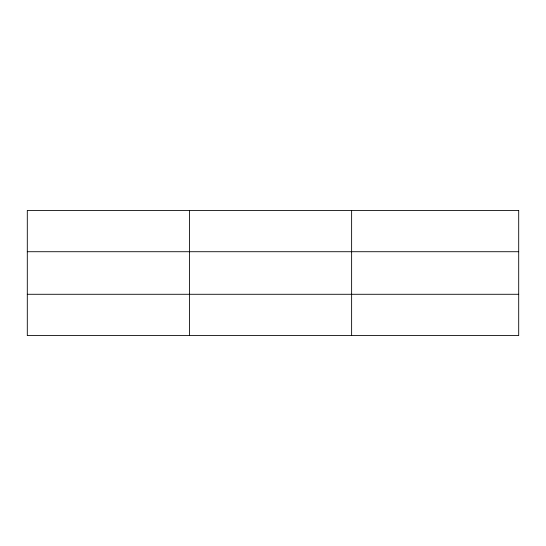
<?xml version="1.0" encoding="UTF-8"?>
<svg xmlns="http://www.w3.org/2000/svg" width="546" height="546" viewBox="0 0 546 546"><rect width="100%" height="100%" fill="white"/><g stroke="black" fill="none" stroke-linecap="round" stroke-linejoin="round"><path stroke-width="0.82" d="M189.462 210.415L189.462 335.585M351.624 210.415L351.624 335.585M27.3 251.72L518.7 251.72M27.3 294.28L518.7 294.28M518.7 210.415L518.7 335.585L27.3 335.585L27.3 210.415L518.7 210.415"/></g></svg>
